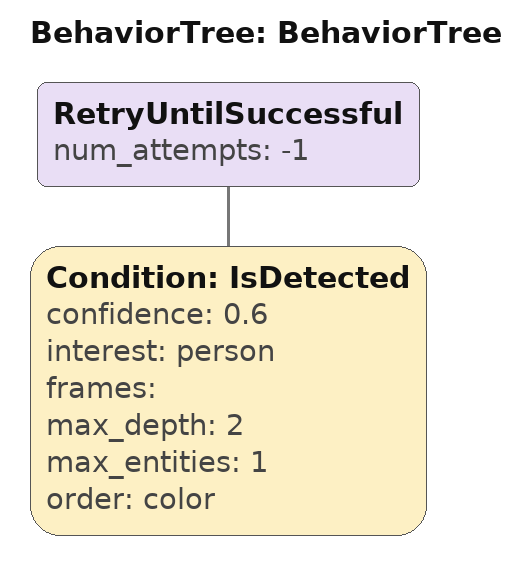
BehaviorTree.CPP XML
<?xml version="1.0"?>
<root main_tree_to_execute="BehaviorTree">
    <BehaviorTree ID="BehaviorTree">
        <RetryUntilSuccessful num_attempts="-1">
            <Condition ID="IsDetected" confidence="0.6" interest="person" frames="" max_depth="2" max_entities="1" order="color"/>
        </RetryUntilSuccessful>
    </BehaviorTree>
</root>
